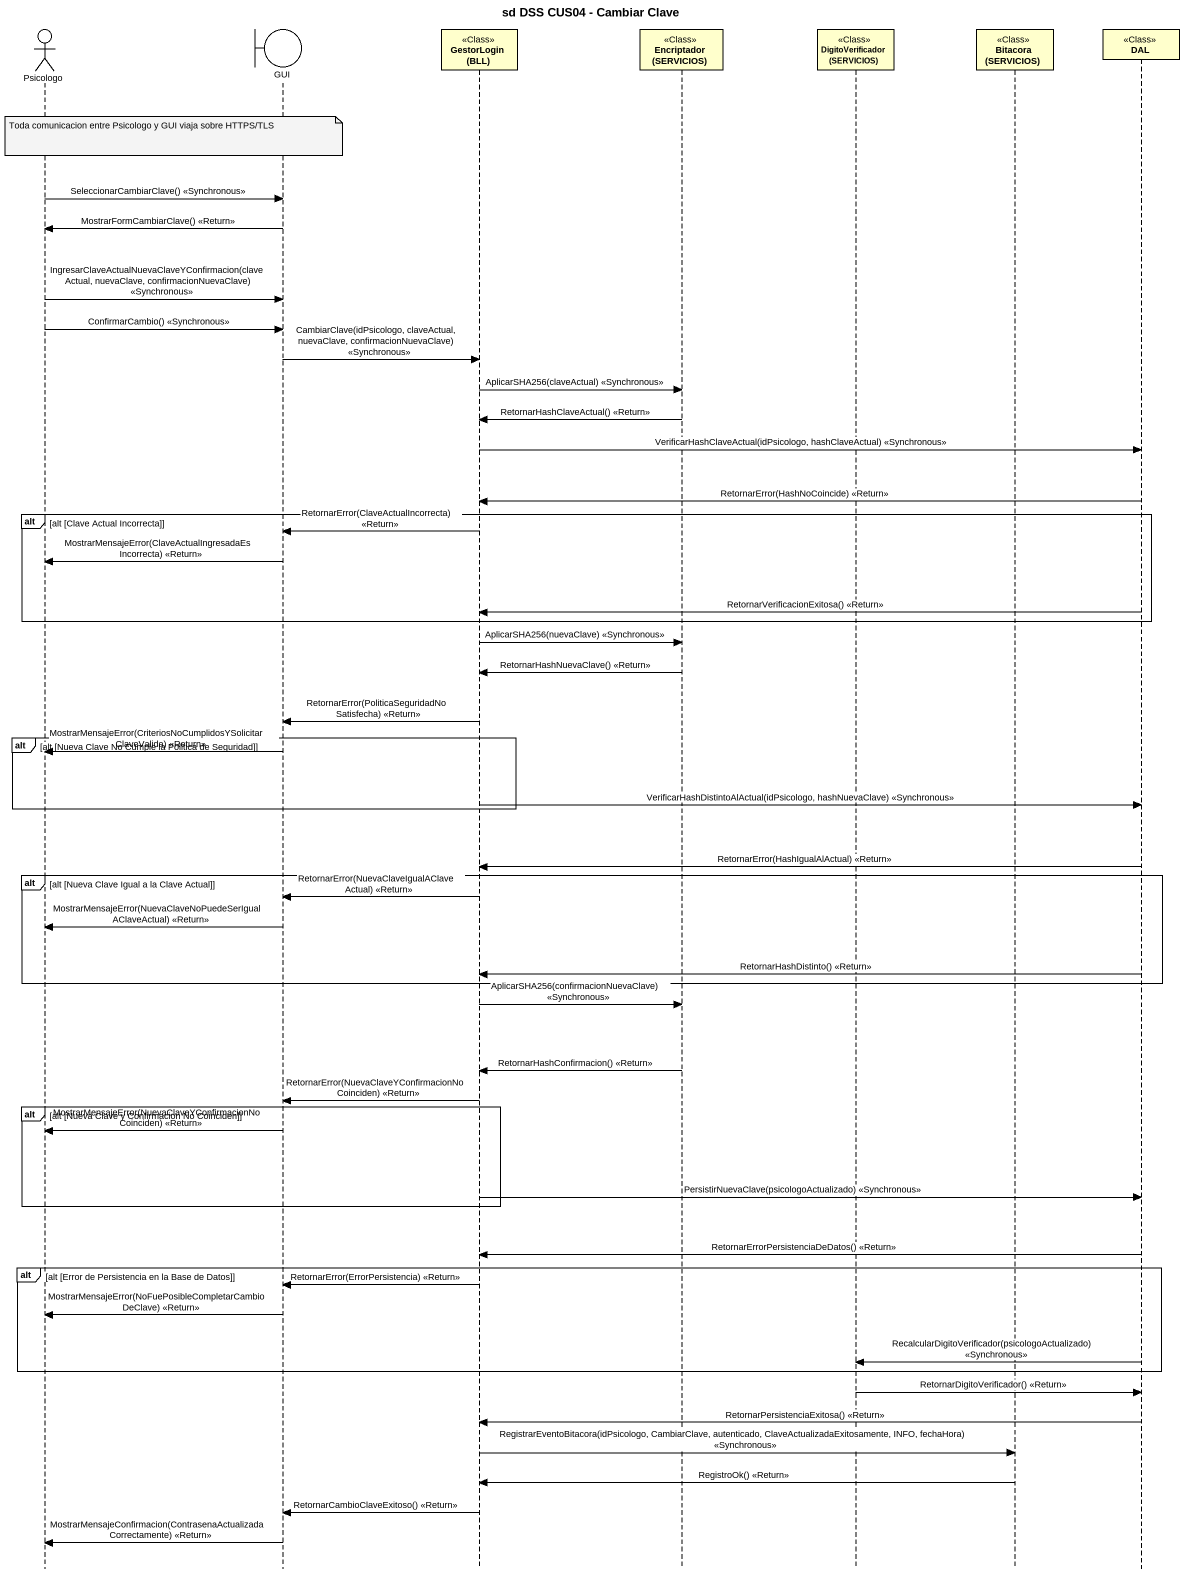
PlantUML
@startuml
title sd DSS CUS04 - Cambiar Clave
hide footbox
actor Psicologo
boundary GUI
participant "GestorLogin (BLL)" as GestorLogin_BLL <<Class>>
participant "Encriptador (SERVICIOS)" as Encriptador_SERVICIOS <<Class>>
participant "DigitoVerificador (SERVICIOS)" as DigitoVerificador_SERVICIOS <<Class>>
participant "Bitacora (SERVICIOS)" as Bitacora_SERVICIOS <<Class>>
participant DAL <<Class>>

note over GUI : Toda comunicacion entre Psicologo y GUI viaja sobre HTTPS/TLS
Psicologo -> GUI : SeleccionarCambiarClave() <<Synchronous>>
GUI -> Psicologo : MostrarFormCambiarClave() <<Return>>
Psicologo -> GUI : IngresarClaveActualNuevaClaveYConfirmacion(claveActual, nuevaClave, confirmacionNuevaClave) <<Synchronous>>
Psicologo -> GUI : ConfirmarCambio() <<Synchronous>>
GUI -> GestorLogin_BLL : CambiarClave(idPsicologo, claveActual, nuevaClave, confirmacionNuevaClave) <<Synchronous>>
GestorLogin_BLL -> Encriptador_SERVICIOS : AplicarSHA256(claveActual) <<Synchronous>>
Encriptador_SERVICIOS -> GestorLogin_BLL : RetornarHashClaveActual() <<Return>>
GestorLogin_BLL -> DAL : VerificarHashClaveActual(idPsicologo, hashClaveActual) <<Synchronous>>
DAL -> GestorLogin_BLL : RetornarError(HashNoCoincide) <<Return>>
alt alt [Clave Actual Incorrecta]
  GestorLogin_BLL -> GUI : RetornarError(ClaveActualIncorrecta) <<Return>>
  GUI -> Psicologo : MostrarMensajeError(ClaveActualIngresadaEsIncorrecta) <<Return>>
  DAL -> GestorLogin_BLL : RetornarVerificacionExitosa() <<Return>>
end
GestorLogin_BLL -> Encriptador_SERVICIOS : AplicarSHA256(nuevaClave) <<Synchronous>>
Encriptador_SERVICIOS -> GestorLogin_BLL : RetornarHashNuevaClave() <<Return>>
GestorLogin_BLL -> GUI : RetornarError(PoliticaSeguridadNoSatisfecha) <<Return>>
alt alt [Nueva Clave No Cumple la Politica de Seguridad]
  GUI -> Psicologo : MostrarMensajeError(CriteriosNoCumplidosYSolicitarClaveValida) <<Return>>
  GestorLogin_BLL -> DAL : VerificarHashDistintoAlActual(idPsicologo, hashNuevaClave) <<Synchronous>>
end
DAL -> GestorLogin_BLL : RetornarError(HashIgualAlActual) <<Return>>
alt alt [Nueva Clave Igual a la Clave Actual]
  GestorLogin_BLL -> GUI : RetornarError(NuevaClaveIgualAClaveActual) <<Return>>
  GUI -> Psicologo : MostrarMensajeError(NuevaClaveNoPuedeSerIgualAClaveActual) <<Return>>
  DAL -> GestorLogin_BLL : RetornarHashDistinto() <<Return>>
end
GestorLogin_BLL -> Encriptador_SERVICIOS : AplicarSHA256(confirmacionNuevaClave) <<Synchronous>>
Encriptador_SERVICIOS -> GestorLogin_BLL : RetornarHashConfirmacion() <<Return>>
GestorLogin_BLL -> GUI : RetornarError(NuevaClaveYConfirmacionNoCoinciden) <<Return>>
alt alt [Nueva Clave y Confirmacion No Coinciden]
  GUI -> Psicologo : MostrarMensajeError(NuevaClaveYConfirmacionNoCoinciden) <<Return>>
  GestorLogin_BLL -> DAL : PersistirNuevaClave(psicologoActualizado) <<Synchronous>>
end
DAL -> GestorLogin_BLL : RetornarErrorPersistenciaDeDatos() <<Return>>
alt alt [Error de Persistencia en la Base de Datos]
  GestorLogin_BLL -> GUI : RetornarError(ErrorPersistencia) <<Return>>
  GUI -> Psicologo : MostrarMensajeError(NoFuePosibleCompletarCambioDeClave) <<Return>>
  DAL -> DigitoVerificador_SERVICIOS : RecalcularDigitoVerificador(psicologoActualizado) <<Synchronous>>
end
DigitoVerificador_SERVICIOS -> DAL : RetornarDigitoVerificador() <<Return>>
DAL -> GestorLogin_BLL : RetornarPersistenciaExitosa() <<Return>>
GestorLogin_BLL -> Bitacora_SERVICIOS : RegistrarEventoBitacora(idPsicologo, CambiarClave, autenticado, ClaveActualizadaExitosamente, INFO, fechaHora) <<Synchronous>>
Bitacora_SERVICIOS -> GestorLogin_BLL : RegistroOk() <<Return>>
GestorLogin_BLL -> GUI : RetornarCambioClaveExitoso() <<Return>>
GUI -> Psicologo : MostrarMensajeConfirmacion(ContrasenaActualizadaCorrectamente) <<Return>>
@enduml
